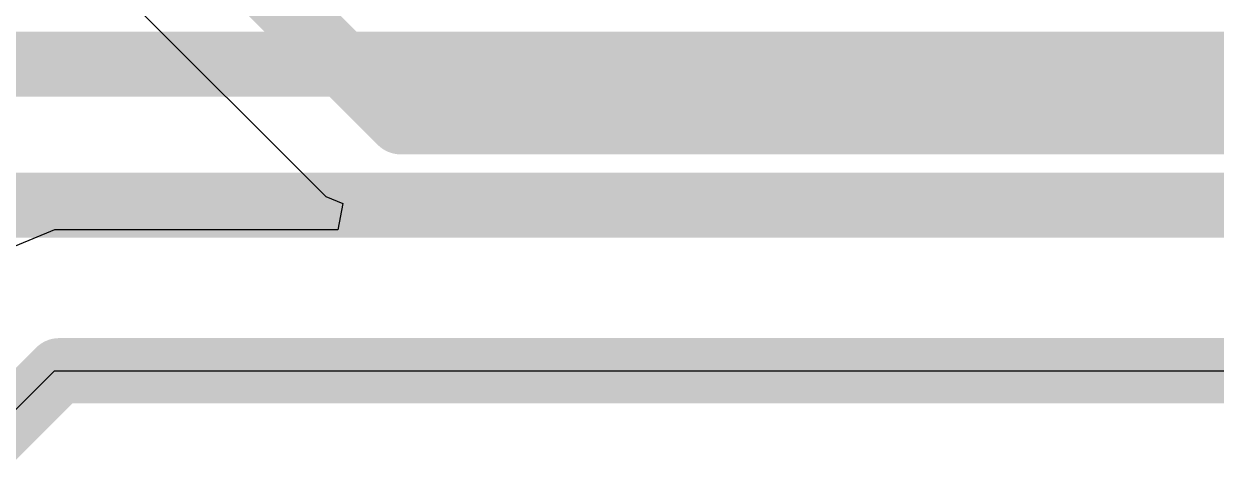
# Model space of a CAD drawing. Header units: inches. Extents: x -4 to 5258, y -4 to 5281.
# Drawn here: x 84.376 to 89.025, y 27.874 to 29.548 of the extents above; entities that cross this region are included whole.
import ezdxf

# ---------------------------------------------------------------- set-up
doc = ezdxf.new("R2010")
doc.units = ezdxf.units.IN
doc.layers.add('Layer 2', color=76, linetype='Continuous')
doc.layers.add('Top Layer', color=1, linetype='Continuous')

msp = doc.modelspace()

# ---------------------------------------------------------------- linework, layer by layer
at = {"layer": 'Layer 2'}
for points in [[(53.0426, 29.391, 0.254, 0.254, 0), (116.0246, 29.391, 0.254, 0.254, 0)], [(84.2387, 28.841, 0.254, 0.254, 0), (91.9998, 28.841, 0.254, 0.254, 0)], [(83.9046, 27.5861, 0.254, 0.254, 0), (84.5142, 28.1957, 0.254, 0.254, 0)], [(84.5142, 28.1957, 0.254, 0.254, 0), (91.6707, 28.1957, 0.254, 0.254, 0)]]:
    msp.add_lwpolyline(points, format="xyseb", dxfattribs=at)
msp.add_lwpolyline([(84.4507, 28.1957, 0.127, 0.127, 1), (84.5777, 28.1957, 0.127, 0.127, 1)], format="xyseb", close=True, dxfattribs=at)
msp.add_lwpolyline([(84.4507, 28.1957, 0.127, 0.127, 1), (84.5777, 28.1957, 0.127, 0.127, 1)], format="xyseb", close=True, dxfattribs=at)
at = {"layer": 'Top Layer'}
for p, q in [((84.7302, 29.6987), (85.5544, 28.8745)), ((85.5544, 28.8745), (85.6205, 28.8471)), ((85.6205, 28.8471), (85.6003, 28.7455)), ((84.4961, 28.7455), (84.1073, 28.5845)), ((85.6003, 28.7455), (84.4961, 28.7455)), ((83.5748, 27.2743), (84.4961, 28.1957)), ((84.4961, 28.1957), (91.2815, 28.1957))]:
    msp.add_line(p, q, dxfattribs=at)
for points in [[(85.0218, 29.9903, 0.254, 0.254, 0), (85.846, 29.1661, 0.254, 0.254, 0)], [(85.846, 29.1661, 0.254, 0.254, 0), (90.2137, 29.1661, 0.254, 0.254, 0)]]:
    msp.add_lwpolyline(points, format="xyseb", dxfattribs=at)
msp.add_lwpolyline([(85.7825, 29.1661, 0.127, 0.127, 1), (85.9095, 29.1661, 0.127, 0.127, 1)], format="xyseb", close=True, dxfattribs=at)
msp.add_lwpolyline([(85.7825, 29.1661, 0.127, 0.127, 1), (85.9095, 29.1661, 0.127, 0.127, 1)], format="xyseb", close=True, dxfattribs=at)

doc.saveas('drawing.dxf')
